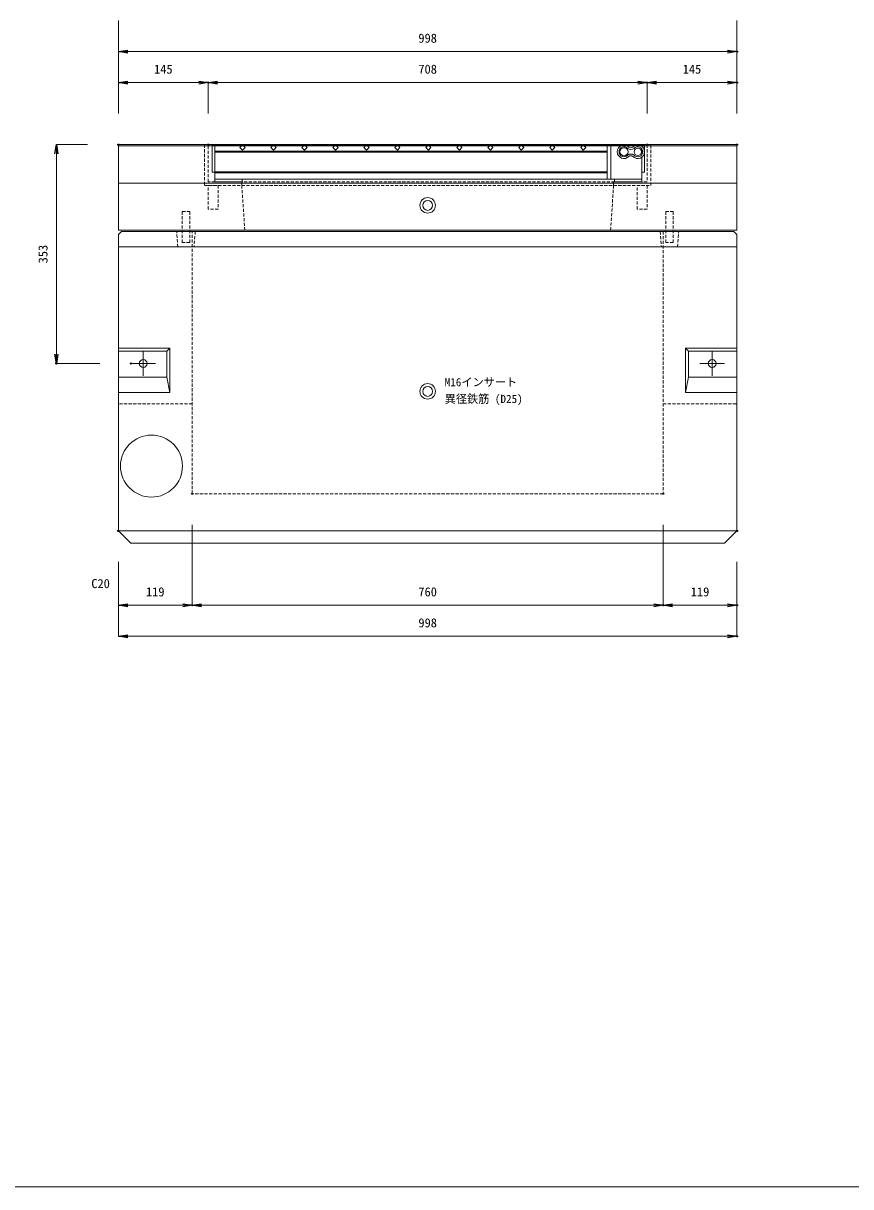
# Model space of a CAD drawing. Units: millimetres, scale not verified. Extents: x -1945 to 1945, y -1205 to 1635.
# Drawn here: x -815 to 520, y -1205 to 672 of the extents above; entities that cross this region are included whole.
import ezdxf
from ezdxf.enums import TextEntityAlignment as Align

# ---------------------------------------------------------------- set-up
doc = ezdxf.new("R2010")
doc.units = ezdxf.units.MM
doc.header["$LTSCALE"] = 10
doc.header["$PDMODE"] = 32
doc.header["$PDSIZE"] = 2
doc.linetypes.add('USER1', pattern=[0.75, 0.5, -0.25])
doc.layers.add('0-0_0', color=7, linetype='Continuous')
doc.layers.add('0-2_DEFPOINTS', color=7, linetype='Continuous')
for name, color, linetype, lineweight in [('0-1_TITLE', 7, 'Continuous', 18), ('0-3_KIJUN', 7, 'USER1', 18), ('0-5_SUNPO_S10', 3, 'Continuous', 18), ('0-7_10-グレーチング', 30, 'Continuous', 18)]:
    doc.layers.add(name, color=color, linetype=linetype, lineweight=lineweight)
doc.styles.add('ＭＳ ゴシック', font='')
doc.styles.get('ＭＳ ゴシック').set_extended_font_data('MS Gothic')

# ---------------------------------------------------------------- blocks, each defined once
blk = doc.blocks.new('_OPEN')
at = {"layer": '0-0_0'}
blk.add_line((0, 0), (-1, 0), dxfattribs=at)
blk.add_lwpolyline([(-1, 0.1667), (0, 0), (-1, -0.1667)], dxfattribs=at)
blk = doc.blocks.new('D12')
at = {"layer": '0-2_DEFPOINTS'}
for p in [(1402.34, 1333.08), (1283.34, 1273.08), (1402.34, 1153.08)]:
    blk.add_point(p, dxfattribs=at)
at = {"layer": '0-5_SUNPO_S10'}
for p, q in [((1402.34, 1283.08), (1402.34, 1153.08)), ((1283.34, 1223.08), (1283.34, 1153.08)), ((1298.34, 1153.08), (1387.34, 1153.08))]:
    blk.add_line(p, q, dxfattribs=at)
at = {"layer": '0-5_SUNPO_S10', "xscale": 15, "yscale": 15, "rotation": 180}
blk.add_blockref('_OPEN', (1283.34, 1153.08), dxfattribs=at)
at = {"layer": '0-5_SUNPO_S10', "xscale": 15, "yscale": 15}
blk.add_blockref('_OPEN', (1402.34, 1153.08), dxfattribs=at)
at = {"layer": '0-5_SUNPO_S10', "color": 7, "style": 'ＭＳ ゴシック'}
blk.add_text('119', height=14.66, dxfattribs=at).set_placement((1327.84, 1163.08), align=Align.BOTTOM_LEFT)
blk = doc.blocks.new('D13')
at = {"layer": '0-2_DEFPOINTS'}
for p in [(1402.34, 1333.08), (2162.34, 1333.08), (2162.34, 1153.08)]:
    blk.add_point(p, dxfattribs=at)
at = {"layer": '0-5_SUNPO_S10'}
for p, q in [((1402.34, 1283.08), (1402.34, 1153.08)), ((2162.34, 1283.08), (2162.34, 1153.08)), ((1417.34, 1153.08), (2147.34, 1153.08))]:
    blk.add_line(p, q, dxfattribs=at)
at = {"layer": '0-5_SUNPO_S10', "xscale": 15, "yscale": 15, "rotation": 180}
blk.add_blockref('_OPEN', (1402.34, 1153.08), dxfattribs=at)
at = {"layer": '0-5_SUNPO_S10', "xscale": 15, "yscale": 15}
blk.add_blockref('_OPEN', (2162.34, 1153.08), dxfattribs=at)
at = {"layer": '0-5_SUNPO_S10', "color": 7, "style": 'ＭＳ ゴシック'}
blk.add_text('760', height=14.66, dxfattribs=at).set_placement((1767.34, 1163.08), align=Align.BOTTOM_LEFT)
blk = doc.blocks.new('D14')
at = {"layer": '0-2_DEFPOINTS'}
for p in [(2162.34, 1333.08), (2281.34, 1273.08), (2281.34, 1153.08)]:
    blk.add_point(p, dxfattribs=at)
at = {"layer": '0-5_SUNPO_S10'}
for p, q in [((2162.34, 1283.08), (2162.34, 1153.08)), ((2281.34, 1223.08), (2281.34, 1153.08)), ((2177.34, 1153.08), (2266.34, 1153.08))]:
    blk.add_line(p, q, dxfattribs=at)
at = {"layer": '0-5_SUNPO_S10', "xscale": 15, "yscale": 15, "rotation": 180}
blk.add_blockref('_OPEN', (2162.34, 1153.08), dxfattribs=at)
at = {"layer": '0-5_SUNPO_S10', "xscale": 15, "yscale": 15}
blk.add_blockref('_OPEN', (2281.34, 1153.08), dxfattribs=at)
at = {"layer": '0-5_SUNPO_S10', "color": 7, "style": 'ＭＳ ゴシック'}
blk.add_text('119', height=14.66, dxfattribs=at).set_placement((2206.84, 1163.08), align=Align.BOTTOM_LEFT)
blk = doc.blocks.new('D15')
at = {"layer": '0-2_DEFPOINTS'}
for p in [(1283.34, 1273.08), (2281.34, 1273.08), (2281.34, 1103.08)]:
    blk.add_point(p, dxfattribs=at)
at = {"layer": '0-5_SUNPO_S10'}
for p, q in [((1283.34, 1223.08), (1283.34, 1103.08)), ((2281.34, 1223.08), (2281.34, 1103.08)), ((1298.34, 1103.08), (2266.34, 1103.08))]:
    blk.add_line(p, q, dxfattribs=at)
at = {"layer": '0-5_SUNPO_S10', "xscale": 15, "yscale": 15, "rotation": 180}
blk.add_blockref('_OPEN', (1283.34, 1103.08), dxfattribs=at)
at = {"layer": '0-5_SUNPO_S10', "xscale": 15, "yscale": 15}
blk.add_blockref('_OPEN', (2281.34, 1103.08), dxfattribs=at)
at = {"layer": '0-5_SUNPO_S10', "color": 7, "style": 'ＭＳ ゴシック'}
blk.add_text('998', height=14.66, dxfattribs=at).set_placement((1767.34, 1113.08), align=Align.BOTTOM_LEFT)
blk = doc.blocks.new('D16')
at = {"layer": '0-2_DEFPOINTS'}
for p in [(2281.34, 2046.08), (1283.34, 1896.08), (2281.34, 1896.08)]:
    blk.add_point(p, dxfattribs=at)
at = {"layer": '0-5_SUNPO_S10'}
for p, q in [((1283.34, 1946.08), (1283.34, 2046.08)), ((1298.34, 2046.08), (2266.34, 2046.08)), ((2281.34, 1946.08), (2281.34, 2046.08))]:
    blk.add_line(p, q, dxfattribs=at)
at = {"layer": '0-5_SUNPO_S10', "xscale": 15, "yscale": 15, "rotation": 180}
blk.add_blockref('_OPEN', (1283.34, 2046.08), dxfattribs=at)
at = {"layer": '0-5_SUNPO_S10', "xscale": 15, "yscale": 15}
blk.add_blockref('_OPEN', (2281.34, 2046.08), dxfattribs=at)
at = {"layer": '0-5_SUNPO_S10', "color": 7, "style": 'ＭＳ ゴシック'}
blk.add_text('998', height=14.66, dxfattribs=at).set_placement((1767.34, 2056.08), align=Align.BOTTOM_LEFT)
blk = doc.blocks.new('D17')
at = {"layer": '0-2_DEFPOINTS'}
for p in [(1283.34, 2146.08), (2281.34, 2146.08), (2281.34, 2046.08)]:
    blk.add_point(p, dxfattribs=at)
at = {"layer": '0-5_SUNPO_S10'}
for p, q in [((1283.34, 2096.08), (1283.34, 2046.08)), ((2281.34, 2096.08), (2281.34, 2046.08)), ((1298.34, 2046.08), (2266.34, 2046.08))]:
    blk.add_line(p, q, dxfattribs=at)
at = {"layer": '0-5_SUNPO_S10', "xscale": 15, "yscale": 15, "rotation": 180}
blk.add_blockref('_OPEN', (1283.34, 2046.08), dxfattribs=at)
at = {"layer": '0-5_SUNPO_S10', "xscale": 15, "yscale": 15}
blk.add_blockref('_OPEN', (2281.34, 2046.08), dxfattribs=at)
at = {"layer": '0-5_SUNPO_S10', "color": 7, "style": 'ＭＳ ゴシック'}
blk.add_text('998', height=14.66, dxfattribs=at).set_placement((1767.34, 2056.08), align=Align.BOTTOM_LEFT)
blk = doc.blocks.new('D22')
at = {"layer": '0-2_DEFPOINTS'}
for p in [(1283.34, 1896.08), (1183.34, 1543.08), (1303.34, 1543.08)]:
    blk.add_point(p, dxfattribs=at)
at = {"layer": '0-5_SUNPO_S10'}
for p, q in [((1233.34, 1896.08), (1183.34, 1896.08)), ((1183.34, 1881.08), (1183.34, 1558.08)), ((1253.34, 1543.08), (1183.34, 1543.08))]:
    blk.add_line(p, q, dxfattribs=at)
at = {"layer": '0-5_SUNPO_S10', "xscale": 15, "yscale": 15}
for p, rotation in [((1183.34, 1896.08), 90), ((1183.34, 1543.08), 270)]:
    blk.add_blockref('_OPEN', p, dxfattribs=dict(at, rotation=rotation))
at = {"layer": '0-5_SUNPO_S10', "color": 7, "style": 'ＭＳ ゴシック'}
blk.add_text('353', height=14.66, rotation=90, dxfattribs=at).set_placement((1173.34, 1704.58), align=Align.BOTTOM_LEFT)
blk = doc.blocks.new('D31')
at = {"layer": '0-2_DEFPOINTS'}
for p in [(1428.34, 1996.08), (1283.34, 1896.08), (1428.34, 1896.08)]:
    blk.add_point(p, dxfattribs=at)
at = {"layer": '0-5_SUNPO_S10'}
for p, q in [((1283.34, 1946.08), (1283.34, 1996.08)), ((1298.34, 1996.08), (1413.34, 1996.08)), ((1428.34, 1946.08), (1428.34, 1996.08))]:
    blk.add_line(p, q, dxfattribs=at)
at = {"layer": '0-5_SUNPO_S10', "xscale": 15, "yscale": 15, "rotation": 180}
blk.add_blockref('_OPEN', (1283.34, 1996.08), dxfattribs=at)
at = {"layer": '0-5_SUNPO_S10', "xscale": 15, "yscale": 15}
blk.add_blockref('_OPEN', (1428.34, 1996.08), dxfattribs=at)
at = {"layer": '0-5_SUNPO_S10', "color": 7, "style": 'ＭＳ ゴシック'}
blk.add_text('145', height=14.66, dxfattribs=at).set_placement((1340.84, 2006.08), align=Align.BOTTOM_LEFT)
blk = doc.blocks.new('D32')
at = {"layer": '0-2_DEFPOINTS'}
for p in [(2136.34, 1996.08), (1428.34, 1896.08), (2136.34, 1896.08)]:
    blk.add_point(p, dxfattribs=at)
at = {"layer": '0-5_SUNPO_S10'}
for p, q in [((1428.34, 1946.08), (1428.34, 1996.08)), ((1443.34, 1996.08), (2121.34, 1996.08)), ((2136.34, 1946.08), (2136.34, 1996.08))]:
    blk.add_line(p, q, dxfattribs=at)
at = {"layer": '0-5_SUNPO_S10', "xscale": 15, "yscale": 15, "rotation": 180}
blk.add_blockref('_OPEN', (1428.34, 1996.08), dxfattribs=at)
at = {"layer": '0-5_SUNPO_S10', "xscale": 15, "yscale": 15}
blk.add_blockref('_OPEN', (2136.34, 1996.08), dxfattribs=at)
at = {"layer": '0-5_SUNPO_S10', "color": 7, "style": 'ＭＳ ゴシック'}
blk.add_text('708', height=14.66, dxfattribs=at).set_placement((1767.34, 2006.08), align=Align.BOTTOM_LEFT)
blk = doc.blocks.new('D33')
at = {"layer": '0-2_DEFPOINTS'}
for p in [(2281.34, 1996.08), (2136.34, 1896.08), (2281.34, 1896.08)]:
    blk.add_point(p, dxfattribs=at)
at = {"layer": '0-5_SUNPO_S10'}
for p, q in [((2136.34, 1946.08), (2136.34, 1996.08)), ((2151.34, 1996.08), (2266.34, 1996.08)), ((2281.34, 1946.08), (2281.34, 1996.08))]:
    blk.add_line(p, q, dxfattribs=at)
at = {"layer": '0-5_SUNPO_S10', "xscale": 15, "yscale": 15, "rotation": 180}
blk.add_blockref('_OPEN', (2136.34, 1996.08), dxfattribs=at)
at = {"layer": '0-5_SUNPO_S10', "xscale": 15, "yscale": 15}
blk.add_blockref('_OPEN', (2281.34, 1996.08), dxfattribs=at)
at = {"layer": '0-5_SUNPO_S10', "color": 7, "style": 'ＭＳ ゴシック'}
blk.add_text('145', height=14.66, dxfattribs=at).set_placement((2193.84, 2006.08), align=Align.BOTTOM_LEFT)
blk = doc.blocks.new('M16_insert')
at = {"layer": '0-3_KIJUN', "color": 3, "linetype": 'Continuous'}
for radius in [12.5, 8]:
    blk.add_circle((0, 0), radius, dxfattribs=at)
blk = doc.blocks.new('A$C6B252D79')
at = {"layer": '0-7_10-グレーチング'}
for p, q in [((0, 59.5), (0, 15.5)), ((0, 59.5), (4.5, 59.5)), ((4.5, 59.5), (693.5, 59.5)), ((4.5, 59.5), (4.5, 9.5)), ((4.5, 59.5), (4.5, 4.5)), ((49, 59.5), (44.76, 55.26)), ((53.24, 55.26), (49, 59.5)), ((99, 59.5), (94.76, 55.26)), ((103.24, 55.26), (99, 59.5)), ((153.24, 55.26), (149, 59.5)), ((199, 59.5), (194.76, 55.26)), ((203.24, 55.26), (199, 59.5)), ((249, 59.5), (244.76, 55.26)), ((253.24, 55.26), (249, 59.5)), ((299, 59.5), (294.76, 55.26)), ((303.24, 55.26), (299, 59.5)), ((399, 59.5), (394.76, 55.26)), ((403.24, 55.26), (399, 59.5)), ((449, 59.5), (444.76, 55.26)), ((453.24, 55.26), (449, 59.5)), ((499, 59.5), (494.76, 55.26)), ((503.24, 55.26), (499, 59.5)), ((549, 59.5), (544.76, 55.26)), ((553.24, 55.26), (549, 59.5)), ((599, 59.5), (594.76, 55.26)), ((603.24, 55.26), (599, 59.5)), ((637.5, 4.5), (637.5, 59.5)), ((643.5, 4.5), (643.5, 59.5)), ((693.5, 59.5), (693.5, 57.19)), ((693.5, 59.5), (693.5, 57.19)), ((698, 59.5), (693.5, 59.5)), ((698, 59.5), (698, 15.5)), ((4.5, 49.5), (637.5, 49.5)), ((4.5, 48), (637.5, 48)), ((44.76, 55.26), (49, 51.01)), ((49, 51.01), (53.24, 55.26)), ((94.76, 55.26), (99, 51.01)), ((99, 51.01), (103.24, 55.26)), ((149, 51.01), (153.24, 55.26)), ((244.76, 55.26), (249, 51.01)), ((249, 51.01), (253.24, 55.26)), ((294.76, 55.26), (299, 51.01)), ((299, 51.01), (303.24, 55.26)), ((344.76, 55.26), (349, 51.01)), ((349, 51.01), (353.24, 55.26)), ((394.76, 55.26), (399, 51.01)), ((399, 51.01), (403.24, 55.26)), ((444.76, 55.26), (449, 51.01)), ((449, 51.01), (453.24, 55.26)), ((494.76, 55.26), (499, 51.01)), ((499, 51.01), (503.24, 55.26)), ((594.76, 55.26), (599, 51.01)), ((599, 51.01), (603.24, 55.26)), ((693.5, 53.25), (693.5, 43.75)), ((693.5, 53.25), (693.5, 43.75)), ((693.5, 39.81), (693.5, 4.5)), ((693.5, 39.81), (693.5, 9.5)), ((0, 15.5), (4.5, 15.5)), ((4.5, 16), (637.5, 16)), ((4.5, 14.5), (637.5, 14.5)), ((4.5, 4.5), (693.5, 4.5)), ((693.5, 4.5), (649.5, 4.5)), ((649.5, 4.5), (649.5, 0)), ((698, 15.5), (693.5, 15.5))]:
    blk.add_line(p, q, dxfattribs=at)
for points in [[(149, 59.5), (144.76, 55.26), (149, 51.01)], [(353.24, 55.26), (349, 59.5), (344.76, 55.26)], [(194.76, 55.26), (199, 51.01), (203.24, 55.26)], [(544.76, 55.26), (549, 51.01), (553.24, 55.26)], [(649.5, 0), (693.5, 0), (693.5, 4.5)]]:
    blk.add_lwpolyline(points, dxfattribs=at)
blk.add_lwpolyline([(4.5, 4.5), (48.5, 4.5), (48.5, 0), (4.5, 0)], close=True, dxfattribs=at)
for centre, radius in [((664.7, 48.5), 6.5), ((687, 48.5), 6)]:
    blk.add_circle(centre, radius, dxfattribs=at)
for centre, radius, start, end in [((664.7, 48.5), 10.85, 43.62484, 316.37516), ((664.7, 48.5), 8.05, 42.08353, 317.91647), ((687, 48.5), 10.85, 223.62484, 136.37516), ((687, 48.5), 8.05, 222.08353, 137.91647), ((675.85, 60.58), 8.45, 232.23503, 307.76497), ((675.85, 36.42), 8.45, 52.23503, 127.76497), ((675.85, 60.58), 5.65, 234.31952, 305.68048), ((675.85, 36.42), 5.65, 54.31952, 125.68048)]:
    blk.add_arc(centre, radius, start, end, dxfattribs=at)

msp = doc.modelspace()

# ---------------------------------------------------------------- linework, layer by layer
at = {"layer": '0-1_TITLE', "color": 2}
msp.add_lwpolyline([(-1945, -1204.66), (1945, -1204.66), (1945, 1635.34), (-1945, 1635.34)], close=True, dxfattribs=at)
at = {"layer": '0-1_TITLE'}
msp.add_circle((-608.31, -42.35), 50, dxfattribs=at)
at = {"layer": '0-3_KIJUN', "linetype": 'Continuous'}
for p, q in [((-661.66, 473.98), (336.34, 473.98)), ((-661.66, 413.98), (336.34, 413.98)), ((-661.66, 311.08), (336.34, 311.08)), ((-621.66, 123.08), (-621.66, 143.08)), ((296.34, 123.08), (296.34, 143.08)), ((-621.66, 123.08), (-641.66, 123.08)), ((-621.66, 123.08), (-621.66, 103.08)), ((-621.66, 123.08), (-601.66, 123.08)), ((296.34, 123.08), (276.34, 123.08)), ((296.34, 123.08), (316.34, 123.08)), ((296.34, 123.08), (296.34, 103.08)), ((-661.66, -146.92), (336.34, -146.92))]:
    msp.add_line(p, q, dxfattribs=at)
at = {"layer": '0-3_KIJUN'}
for p, q in [((-542.66, 58.08), (-661.66, 58.08)), ((217.34, 58.08), (336.34, 58.08))]:
    msp.add_line(p, q, dxfattribs=at)
at = {"layer": '0-3_KIJUN', "linetype": 'Continuous'}
for points in [[(336.34, 338.08), (336.34, 476.08), (-661.66, 476.08), (-661.66, 338.08)], [(336.34, 331.08), (331.34, 336.08), (-656.66, 336.08), (-661.66, 331.08), (-661.66, -146.92), (-641.66, -166.92), (316.34, -166.92), (336.34, -146.92)], [(-578.66, 148.08), (-661.66, 148.08), (-661.66, 143.08), (-583.66, 143.08)], [(-661.66, 143.08), (-583.66, 143.08), (-583.66, 101.08), (-661.66, 101.08)], [(253.34, 148.08), (336.34, 148.08), (336.34, 143.08), (258.34, 143.08)], [(336.34, 143.08), (258.34, 143.08), (258.34, 101.08), (336.34, 101.08)]]:
    msp.add_lwpolyline(points, close=True, dxfattribs=at)
at = {"layer": '0-3_KIJUN'}
for points in [[(-516.66, 476.08), (-522.66, 476.08), (-522.66, 410.08), (197.34, 410.08), (197.34, 476.08), (191.34, 476.08), (191.34, 416.08), (-516.66, 416.08)], [(-516.66, 410.08), (-500.66, 410.08), (-500.66, 372.08), (-516.66, 372.08)], [(175.34, 410.08), (191.34, 410.08), (191.34, 372.08), (175.34, 372.08)], [(-558.66, 368.08), (-546.66, 368.08), (-546.66, 318.08), (-558.66, 318.08)], [(221.34, 368.08), (233.34, 368.08), (233.34, 318.08), (221.34, 318.08)], [(-567.66, 336.08), (-537.66, 336.08), (-539.66, 311.08), (-565.66, 311.08)], [(242.34, 336.08), (212.34, 336.08), (214.34, 311.08), (240.34, 311.08)]]:
    msp.add_lwpolyline(points, close=True, dxfattribs=at)
for points in [[(-462.66, 416.08), (-462.66, 410.08), (-457.66, 338.08), (132.34, 338.08), (137.34, 410.08), (137.34, 416.08)], [(217.34, 336.08), (217.34, -86.92), (-542.66, -86.92), (-542.66, 336.08)]]:
    msp.add_lwpolyline(points, dxfattribs=at)
at = {"layer": '0-3_KIJUN', "linetype": 'Continuous'}
for points in [[(-578.66, 148.08), (-578.66, 76.08), (-661.66, 76.08), (-661.66, 101.08), (-583.66, 101.08), (-578.66, 76.08)], [(253.34, 148.08), (253.34, 76.08), (336.34, 76.08), (336.34, 101.08), (258.34, 101.08), (253.34, 76.08)]]:
    msp.add_lwpolyline(points, dxfattribs=at)
for centre in [(-621.66, 123.08), (296.34, 123.08)]:
    msp.add_circle(centre, 6.35, dxfattribs=at)

# ---------------------------------------------------------------- block references
at = {"layer": '0-3_KIJUN'}
for p in [(-162.66, 378.08), (-162.66, 78.08)]:
    msp.add_blockref('M16_insert', p, dxfattribs=at)
at = {"layer": '0-5_SUNPO_S10'}
for name in ['D17', 'D16', 'D31', 'D32', 'D33', 'D22', 'D12', 'D13', 'D14', 'D15']:
    msp.add_blockref(name, (-1945, -1420), dxfattribs=at)
at = {"layer": '0-7_10-グレーチング'}
msp.add_blockref('A$C6B252D79', (-510.57, 416.08), dxfattribs=at)

# ---------------------------------------------------------------- texts
at = {"layer": '0-5_SUNPO_S10', "color": 7, "style": 'ＭＳ ゴシック'}
for s, height, p in [('M16インサート', 13.2, (-135.22, 82.39)), ('異径鉄筋 (D25)', 13.2, (-135.22, 55.39)), ('C20', 14.66, (-705.36, -243.57))]:
    msp.add_text(s, height=height, dxfattribs=at).set_placement(p, align=Align.BOTTOM_LEFT)

doc.saveas('drawing.dxf')
